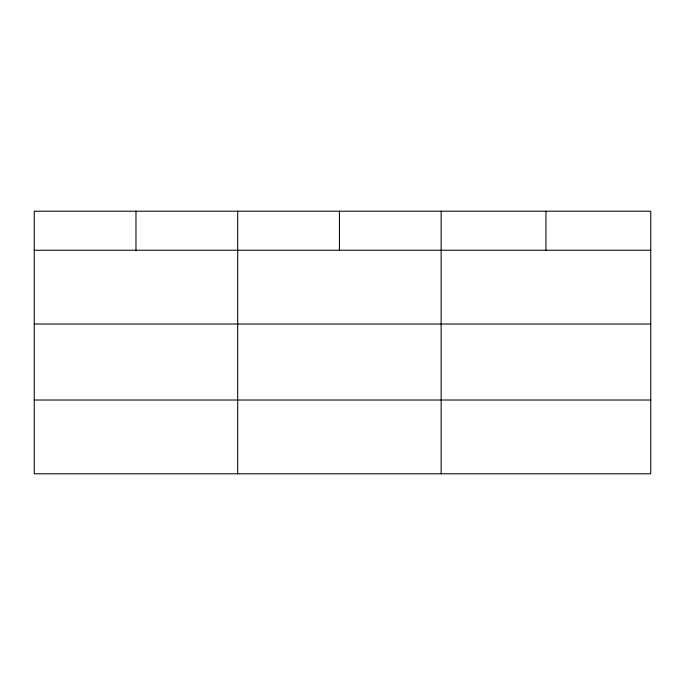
<?xml version="1.0" encoding="UTF-8"?>
<svg xmlns="http://www.w3.org/2000/svg" width="685" height="685" viewBox="0 0 685 685"><rect width="100%" height="100%" fill="white"/><g stroke="black" fill="none" stroke-linecap="round" stroke-linejoin="round"><path stroke-width="1.03" d="M650.75 324.022L650.75 211.203L34.25 211.203L34.25 473.797L650.75 473.797L650.75 324.022L34.25 324.022M34.25 250.248L650.75 250.248M34.25 400.023L650.75 400.023M545.945 211.203L545.945 250.248M441.14 211.203L441.14 473.797M339.417 211.203L339.417 250.248M237.695 211.203L237.695 473.797M135.972 211.203L135.972 250.248"/></g></svg>
